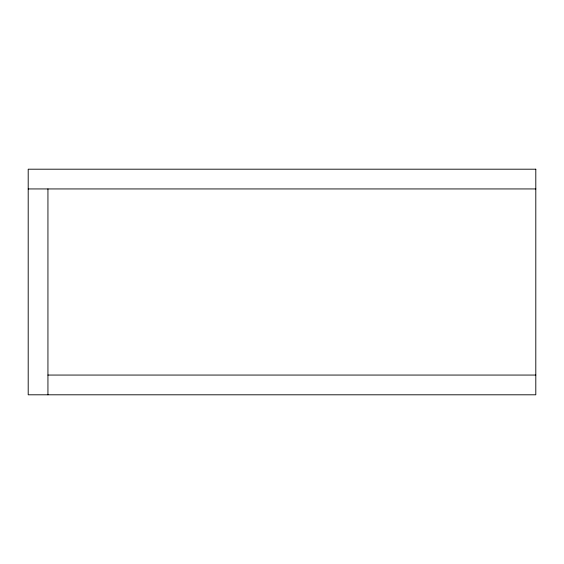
<?xml version="1.0" encoding="UTF-8"?>
<svg xmlns="http://www.w3.org/2000/svg" width="564" height="564" viewBox="0 0 564 564"><rect width="100%" height="100%" fill="white"/><g stroke="black" fill="none" stroke-linecap="round" stroke-linejoin="round"><path stroke-width="0.85" d="M28.2 188.94L535.8 188.94M47.94 375.06L535.8 375.06M47.94 188.94L47.94 394.8M535.8 169.2L28.2 169.2L28.2 394.8L535.8 394.8L535.8 169.2"/></g></svg>
